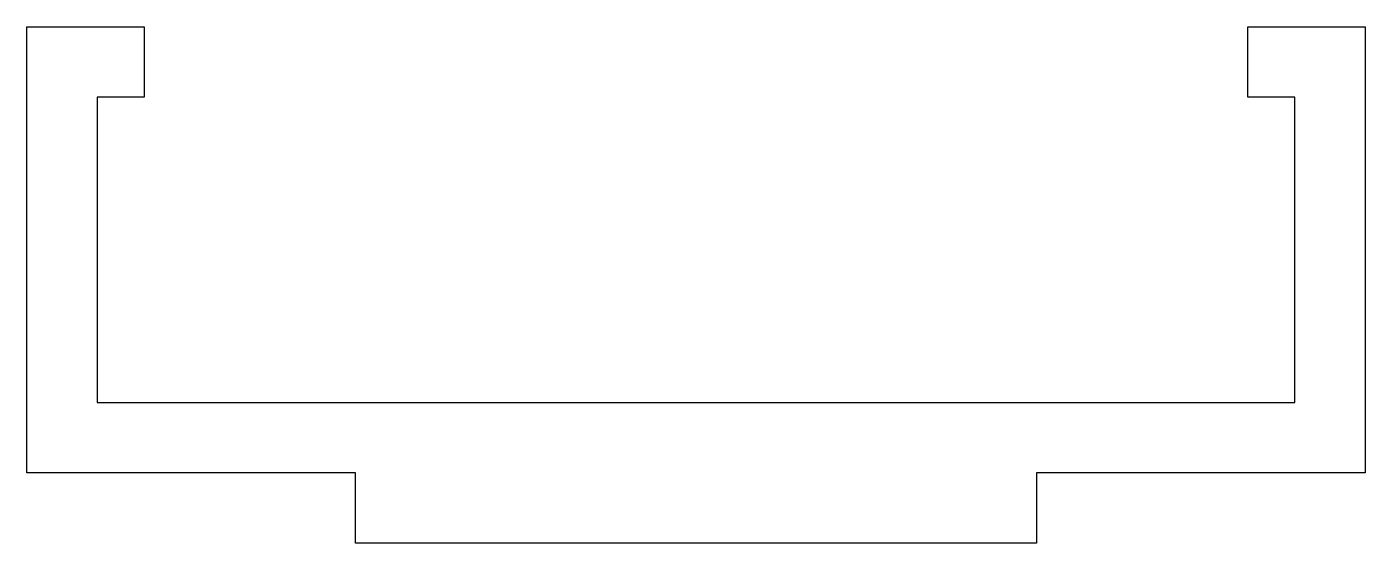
# Model space of a CAD drawing. Header units: millimetres. Extents: x -3 to 54, y -6 to 16.
import ezdxf

# ---------------------------------------------------------------- set-up
doc = ezdxf.new("R2010")
doc.units = ezdxf.units.MM
doc.layers.get('0').update_dxf_attribs({"linetype": 'CONTINUOUS'})

msp = doc.modelspace()

# ---------------------------------------------------------------- linework, layer by layer
msp.add_lwpolyline([(11, -6), (11, -3), (-3, -3), (-3, 16), (2, 16), (2, 13), (0, 13), (0, 0), (51, 0), (51, 13), (49, 13), (49, 16), (54, 16), (54, -3), (40, -3), (40, -6)], close=True)

doc.saveas('drawing.dxf')
